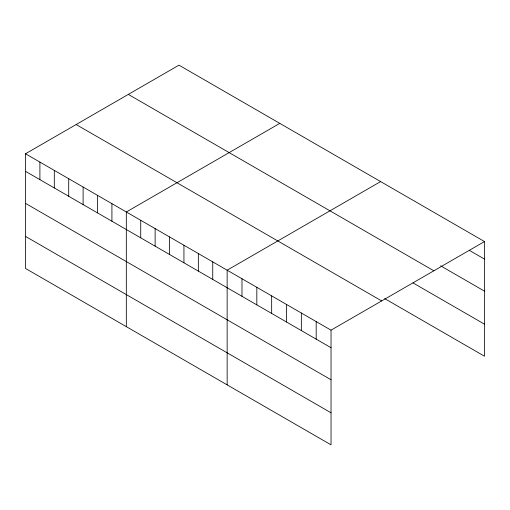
<?xml version="1.0" encoding="UTF-8"?>
<svg xmlns="http://www.w3.org/2000/svg" width="510" height="510" viewBox="0 0 510 510"><rect width="100%" height="100%" fill="white"/><g stroke="black" fill="none" stroke-linecap="round" stroke-linejoin="round"><path stroke-width="0.76" d="M25.5 153.771L331.028 330.161L331.028 444.841L25.5 268.445L25.5 153.771L178.972 65.159L484.5 241.555L484.5 356.229L384.667 298.592M279.799 123.369L126.321 211.981L126.321 326.655M380.619 181.579L227.148 270.192L227.148 384.865M331.028 330.161L484.5 241.555M469.659 250.537L484.5 259.106M440.653 265.844L484.5 291.159M128.329 94.401L433.851 270.797M412.998 282.897L484.5 324.181M76.149 124.529L381.671 300.925M25.5 171.322L331.028 347.712M25.5 203.369L331.028 379.765M25.5 236.391L331.028 412.788M316.187 321.593L316.187 339.144M301.346 313.025L301.346 330.576M286.505 304.457L286.505 322.014M271.664 295.889L271.664 313.446M256.83 287.328L256.83 304.878M241.989 278.76L241.989 296.31M212.746 261.872L212.746 279.423M198.339 253.559L198.339 271.11M183.938 245.24L183.938 262.79M169.537 236.927L169.537 254.477M155.129 228.607L155.129 246.164M140.728 220.294L140.728 237.845M111.919 203.662L111.919 221.212M97.518 195.349L97.518 212.899M83.111 187.03L83.111 204.58M68.71 178.717L68.71 196.267M54.309 170.404L54.309 187.954M39.901 162.084L39.901 179.635"/></g></svg>
